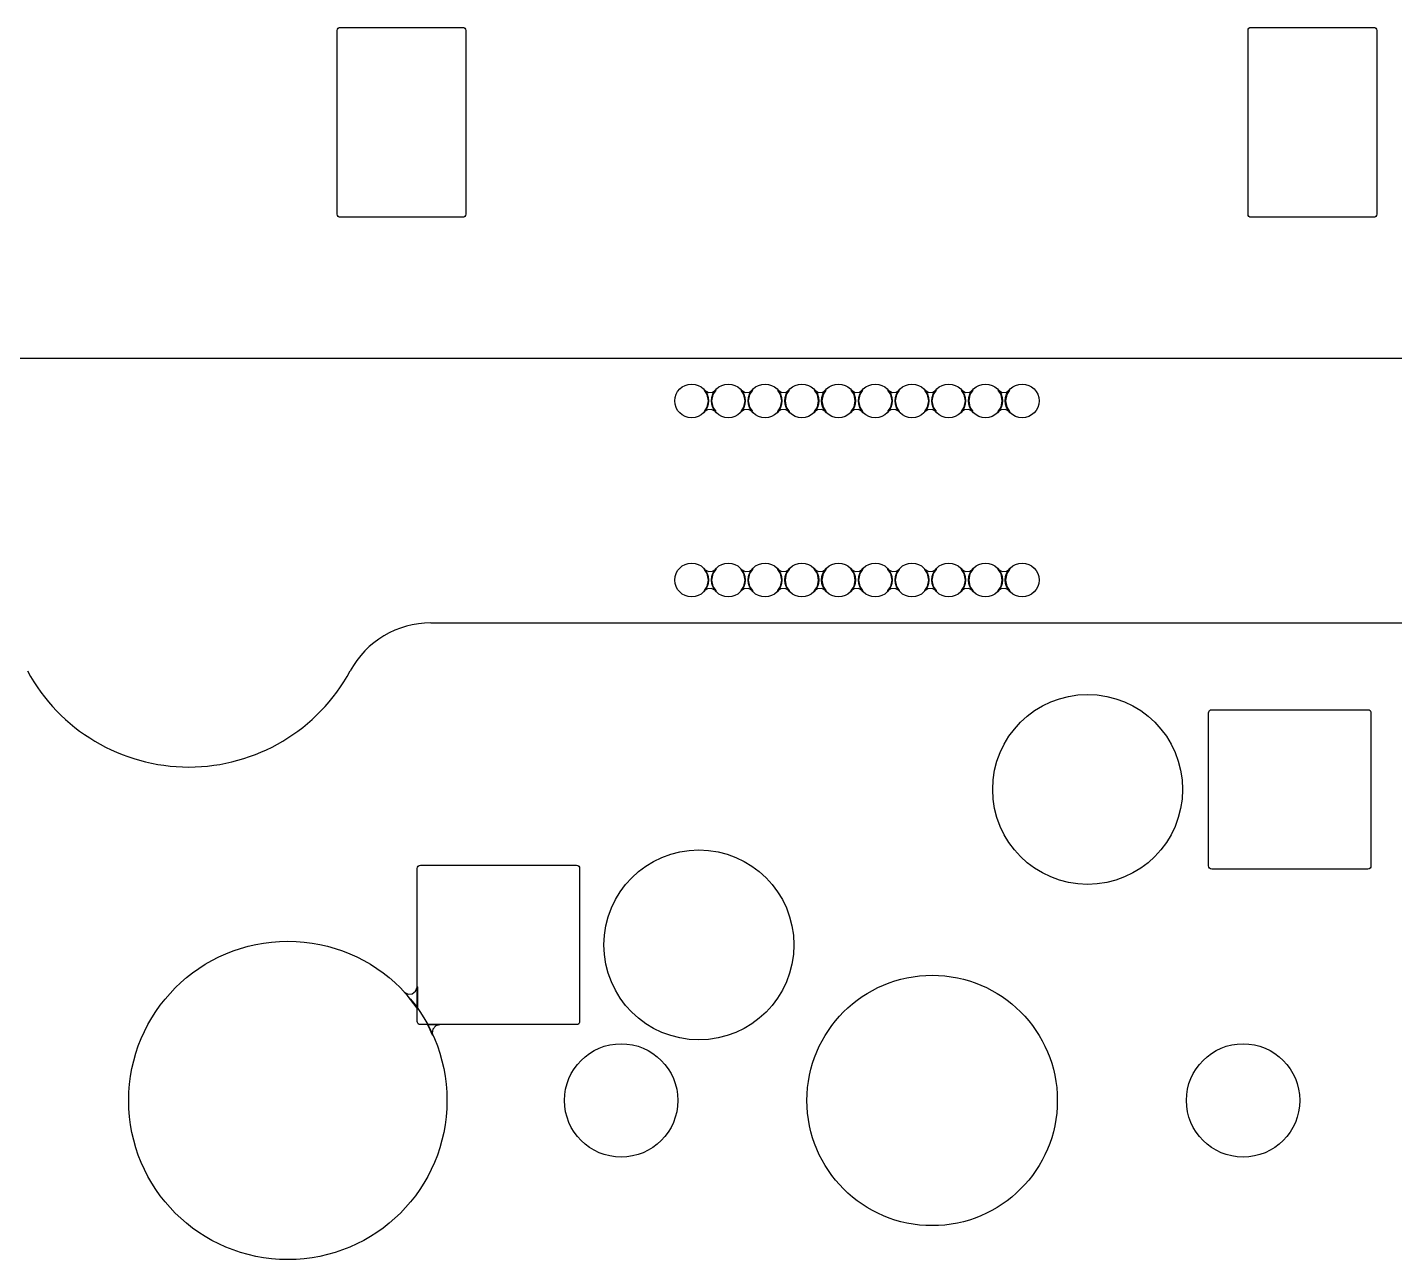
# Model space of a CAD drawing. Extents: x -27 to 356, y -111 to 35.
# Drawn here: x 275.97 to 298.31, y -2.6 to 17.53 of the extents above; entities that cross this region are included whole.
import ezdxf

# ---------------------------------------------------------------- set-up
doc = ezdxf.new("R2010")
doc.units = 0
doc.layers.add('BLACK', color=7, linetype='CONTINUOUS')

msp = doc.modelspace()

# ---------------------------------------------------------------- linework, layer by layer
at = {"layer": 'BLACK', "linetype": 'CONTINUOUS'}
for p, q in [((281.03, 17.475), (281.034, 17.4945)), ((281.03, 14.475), (281.03, 17.475)), ((281.034, 17.4945), (281.045, 17.5111)), ((281.045, 17.5111), (281.062, 17.5221)), ((281.062, 17.5221), (281.081, 17.526)), ((281.081, 17.526), (283.081, 17.526)), ((283.081, 17.526), (283.101, 17.5221)), ((283.101, 17.5221), (283.117, 17.5111)), ((283.117, 17.5111), (283.129, 17.4945)), ((283.129, 17.4945), (283.132, 17.475)), ((283.132, 17.475), (283.132, 14.475)), ((295.91, 17.475), (295.914, 17.4945)), ((295.91, 14.475), (295.91, 17.475)), ((295.914, 17.4945), (295.925, 17.5111)), ((295.925, 17.5111), (295.942, 17.5221)), ((295.942, 17.5221), (295.961, 17.526)), ((295.961, 17.526), (297.961, 17.526)), ((297.961, 17.526), (297.981, 17.5221)), ((297.981, 17.5221), (297.997, 17.5111)), ((297.997, 17.5111), (298.009, 17.4945)), ((298.009, 17.4945), (298.012, 17.475)), ((298.012, 17.475), (298.012, 14.475)), ((281.034, 14.4555), (281.03, 14.475)), ((281.045, 14.4389), (281.034, 14.4555)), ((281.062, 14.4279), (281.045, 14.4389)), ((281.081, 14.424), (281.062, 14.4279)), ((283.081, 14.424), (281.081, 14.424)), ((283.101, 14.4279), (283.081, 14.424)), ((283.117, 14.4389), (283.101, 14.4279)), ((283.129, 14.4555), (283.117, 14.4389)), ((283.132, 14.475), (283.129, 14.4555)), ((295.914, 14.4555), (295.91, 14.475)), ((295.925, 14.4389), (295.914, 14.4555)), ((295.942, 14.4279), (295.925, 14.4389)), ((295.961, 14.424), (295.942, 14.4279)), ((297.961, 14.424), (295.961, 14.424)), ((297.981, 14.4279), (297.961, 14.424)), ((297.997, 14.4389), (297.981, 14.4279)), ((298.009, 14.4555), (297.997, 14.4389)), ((298.012, 14.475), (298.009, 14.4555)), ((231.168, 12.125), (347.875, 12.125)), ((231.168, 12.125), (347.875, 12.125)), ((287.029, 11.6), (287.03, 11.6011)), ((287.029, 11.598), (287.029, 11.6)), ((287.075, 11.5298), (287.029, 11.598)), ((287.03, 11.6011), (287.032, 11.6005)), ((287.032, 11.6005), (287.034, 11.5983)), ((287.034, 11.5983), (287.095, 11.565)), ((287.095, 11.425), (287.075, 11.5298)), ((287.075, 11.3202), (287.095, 11.425)), ((287.095, 11.565), (287.164, 11.57)), ((287.168, 11.5298), (287.147, 11.425)), ((287.147, 11.425), (287.168, 11.3202)), ((287.164, 11.57), (287.209, 11.5983)), ((287.214, 11.598), (287.168, 11.5298)), ((287.209, 11.5983), (287.211, 11.6005)), ((287.211, 11.6005), (287.213, 11.6011)), ((287.213, 11.6011), (287.214, 11.5996)), ((287.214, 11.5996), (287.214, 11.598)), ((287.629, 11.6), (287.63, 11.6011)), ((287.629, 11.598), (287.629, 11.6)), ((287.675, 11.5298), (287.629, 11.598)), ((287.63, 11.6011), (287.632, 11.6005)), ((287.632, 11.6005), (287.634, 11.5983)), ((287.634, 11.5983), (287.695, 11.565)), ((287.695, 11.425), (287.675, 11.5298)), ((287.675, 11.3202), (287.695, 11.425)), ((287.695, 11.565), (287.764, 11.57)), ((287.768, 11.5298), (287.747, 11.425)), ((287.747, 11.425), (287.768, 11.3202)), ((287.764, 11.57), (287.809, 11.5983)), ((287.814, 11.598), (287.768, 11.5298)), ((287.809, 11.5983), (287.811, 11.6005)), ((287.811, 11.6005), (287.813, 11.6011)), ((287.813, 11.6011), (287.814, 11.5996)), ((287.814, 11.5996), (287.814, 11.598)), ((288.229, 11.6), (288.23, 11.6011)), ((288.229, 11.598), (288.229, 11.6)), ((288.275, 11.5298), (288.229, 11.598)), ((288.23, 11.6011), (288.232, 11.6005)), ((288.232, 11.6005), (288.234, 11.5983)), ((288.234, 11.5983), (288.295, 11.565)), ((288.295, 11.425), (288.275, 11.5298)), ((288.275, 11.3202), (288.295, 11.425)), ((288.295, 11.565), (288.364, 11.57)), ((288.368, 11.5298), (288.347, 11.425)), ((288.347, 11.425), (288.368, 11.3202)), ((288.364, 11.57), (288.409, 11.5983)), ((288.414, 11.598), (288.368, 11.5298)), ((288.409, 11.5983), (288.411, 11.6005)), ((288.411, 11.6005), (288.413, 11.6011)), ((288.413, 11.6011), (288.414, 11.5996)), ((288.414, 11.5996), (288.414, 11.598)), ((288.829, 11.6), (288.83, 11.6011)), ((288.829, 11.598), (288.829, 11.6)), ((288.875, 11.5298), (288.829, 11.598)), ((288.83, 11.6011), (288.832, 11.6005)), ((288.832, 11.6005), (288.834, 11.5983)), ((288.834, 11.5983), (288.895, 11.565)), ((288.895, 11.425), (288.875, 11.5298)), ((288.875, 11.3202), (288.895, 11.425)), ((288.895, 11.565), (288.964, 11.57)), ((288.968, 11.5298), (288.947, 11.425)), ((288.947, 11.425), (288.968, 11.3202)), ((288.964, 11.57), (289.009, 11.5983)), ((289.014, 11.598), (288.968, 11.5298)), ((289.009, 11.5983), (289.011, 11.6005)), ((289.011, 11.6005), (289.013, 11.6011)), ((289.013, 11.6011), (289.014, 11.5996)), ((289.014, 11.5996), (289.014, 11.598)), ((289.429, 11.6), (289.43, 11.6011)), ((289.429, 11.598), (289.429, 11.6)), ((289.475, 11.5298), (289.429, 11.598)), ((289.43, 11.6011), (289.432, 11.6005)), ((289.432, 11.6005), (289.434, 11.5983)), ((289.434, 11.5983), (289.495, 11.565)), ((289.495, 11.425), (289.475, 11.5298)), ((289.475, 11.3202), (289.495, 11.425)), ((289.495, 11.565), (289.564, 11.57)), ((289.568, 11.5298), (289.547, 11.425)), ((289.547, 11.425), (289.568, 11.3202)), ((289.564, 11.57), (289.609, 11.5983)), ((289.614, 11.598), (289.568, 11.5298)), ((289.609, 11.5983), (289.611, 11.6005)), ((289.611, 11.6005), (289.613, 11.6011)), ((289.613, 11.6011), (289.614, 11.5996)), ((289.614, 11.5996), (289.614, 11.598)), ((290.029, 11.6), (290.03, 11.6011)), ((290.029, 11.598), (290.029, 11.6)), ((290.075, 11.5298), (290.029, 11.598)), ((290.03, 11.6011), (290.032, 11.6005)), ((290.032, 11.6005), (290.034, 11.5983)), ((290.034, 11.5983), (290.095, 11.565)), ((290.095, 11.425), (290.075, 11.5298)), ((290.075, 11.3202), (290.095, 11.425)), ((290.095, 11.565), (290.164, 11.57)), ((290.168, 11.5298), (290.147, 11.425)), ((290.147, 11.425), (290.168, 11.3202)), ((290.164, 11.57), (290.209, 11.5983)), ((290.214, 11.598), (290.168, 11.5298)), ((290.209, 11.5983), (290.211, 11.6005)), ((290.211, 11.6005), (290.213, 11.6011)), ((290.213, 11.6011), (290.214, 11.5996)), ((290.214, 11.5996), (290.214, 11.598)), ((290.629, 11.6), (290.63, 11.6011)), ((290.629, 11.598), (290.629, 11.6)), ((290.675, 11.5298), (290.629, 11.598)), ((290.63, 11.6011), (290.632, 11.6005)), ((290.632, 11.6005), (290.634, 11.5983)), ((290.634, 11.5983), (290.695, 11.565)), ((290.695, 11.425), (290.675, 11.5298)), ((290.675, 11.3202), (290.695, 11.425)), ((290.695, 11.565), (290.764, 11.57)), ((290.768, 11.5298), (290.747, 11.425)), ((290.747, 11.425), (290.768, 11.3202)), ((290.764, 11.57), (290.809, 11.5983)), ((290.814, 11.598), (290.768, 11.5298)), ((290.809, 11.5983), (290.811, 11.6005)), ((290.811, 11.6005), (290.813, 11.6011)), ((290.813, 11.6011), (290.814, 11.5996)), ((290.814, 11.5996), (290.814, 11.598)), ((291.229, 11.6), (291.23, 11.6011)), ((291.229, 11.598), (291.229, 11.6)), ((291.275, 11.5298), (291.229, 11.598)), ((291.23, 11.6011), (291.232, 11.6005)), ((291.232, 11.6005), (291.234, 11.5983)), ((291.234, 11.5983), (291.295, 11.565)), ((291.295, 11.425), (291.275, 11.5298)), ((291.275, 11.3202), (291.295, 11.425)), ((291.295, 11.565), (291.364, 11.57)), ((291.368, 11.5298), (291.347, 11.425)), ((291.347, 11.425), (291.368, 11.3202)), ((291.364, 11.57), (291.409, 11.5983)), ((291.414, 11.598), (291.368, 11.5298)), ((291.409, 11.5983), (291.411, 11.6005)), ((291.411, 11.6005), (291.413, 11.6011)), ((291.413, 11.6011), (291.414, 11.5996)), ((291.414, 11.5996), (291.414, 11.598)), ((291.829, 11.6), (291.83, 11.6011)), ((291.829, 11.598), (291.829, 11.6)), ((291.875, 11.5298), (291.829, 11.598)), ((291.83, 11.6011), (291.832, 11.6005)), ((291.832, 11.6005), (291.834, 11.5983)), ((291.834, 11.5983), (291.895, 11.565)), ((291.895, 11.425), (291.875, 11.5298)), ((291.875, 11.3202), (291.895, 11.425)), ((291.895, 11.565), (291.964, 11.57)), ((291.968, 11.5298), (291.947, 11.425)), ((291.947, 11.425), (291.968, 11.3202)), ((291.964, 11.57), (292.009, 11.5983)), ((292.014, 11.598), (291.968, 11.5298)), ((292.009, 11.5983), (292.011, 11.6005)), ((292.011, 11.6005), (292.013, 11.6011)), ((292.013, 11.6011), (292.014, 11.5996)), ((292.014, 11.5996), (292.014, 11.598)), ((287.029, 11.252), (287.075, 11.3202)), ((287.029, 11.2504), (287.029, 11.252)), ((287.03, 11.2489), (287.029, 11.2504)), ((287.032, 11.2495), (287.03, 11.2489)), ((287.034, 11.2517), (287.032, 11.2495)), ((287.078, 11.28), (287.034, 11.2517)), ((287.148, 11.285), (287.078, 11.28)), ((287.209, 11.2517), (287.148, 11.285)), ((287.168, 11.3202), (287.214, 11.252)), ((287.211, 11.2495), (287.209, 11.2517)), ((287.212, 11.2489), (287.211, 11.2495)), ((287.214, 11.25), (287.212, 11.2489)), ((287.214, 11.252), (287.214, 11.25)), ((287.629, 11.252), (287.675, 11.3202)), ((287.629, 11.2504), (287.629, 11.252)), ((287.63, 11.2489), (287.629, 11.2504)), ((287.632, 11.2495), (287.63, 11.2489)), ((287.634, 11.2517), (287.632, 11.2495)), ((287.678, 11.28), (287.634, 11.2517)), ((287.748, 11.285), (287.678, 11.28)), ((287.809, 11.2517), (287.748, 11.285)), ((287.768, 11.3202), (287.814, 11.252)), ((287.811, 11.2495), (287.809, 11.2517)), ((287.812, 11.2489), (287.811, 11.2495)), ((287.814, 11.25), (287.812, 11.2489)), ((287.814, 11.252), (287.814, 11.25)), ((288.229, 11.252), (288.275, 11.3202)), ((288.229, 11.2504), (288.229, 11.252)), ((288.23, 11.2489), (288.229, 11.2504)), ((288.232, 11.2495), (288.23, 11.2489)), ((288.234, 11.2517), (288.232, 11.2495)), ((288.278, 11.28), (288.234, 11.2517)), ((288.348, 11.285), (288.278, 11.28)), ((288.409, 11.2517), (288.348, 11.285)), ((288.368, 11.3202), (288.414, 11.252)), ((288.411, 11.2495), (288.409, 11.2517)), ((288.412, 11.2489), (288.411, 11.2495)), ((288.414, 11.25), (288.412, 11.2489)), ((288.414, 11.252), (288.414, 11.25)), ((288.829, 11.252), (288.875, 11.3202)), ((288.829, 11.2504), (288.829, 11.252)), ((288.83, 11.2489), (288.829, 11.2504)), ((288.832, 11.2495), (288.83, 11.2489)), ((288.834, 11.2517), (288.832, 11.2495)), ((288.878, 11.28), (288.834, 11.2517)), ((288.948, 11.285), (288.878, 11.28)), ((289.009, 11.2517), (288.948, 11.285)), ((288.968, 11.3202), (289.014, 11.252)), ((289.011, 11.2495), (289.009, 11.2517)), ((289.012, 11.2489), (289.011, 11.2495)), ((289.014, 11.25), (289.012, 11.2489)), ((289.014, 11.252), (289.014, 11.25)), ((289.429, 11.252), (289.475, 11.3202)), ((289.429, 11.2504), (289.429, 11.252)), ((289.43, 11.2489), (289.429, 11.2504)), ((289.432, 11.2495), (289.43, 11.2489)), ((289.434, 11.2517), (289.432, 11.2495)), ((289.478, 11.28), (289.434, 11.2517)), ((289.548, 11.285), (289.478, 11.28)), ((289.609, 11.2517), (289.548, 11.285)), ((289.568, 11.3202), (289.614, 11.252)), ((289.611, 11.2495), (289.609, 11.2517)), ((289.612, 11.2489), (289.611, 11.2495)), ((289.614, 11.25), (289.612, 11.2489)), ((289.614, 11.252), (289.614, 11.25)), ((290.029, 11.252), (290.075, 11.3202)), ((290.029, 11.2504), (290.029, 11.252)), ((290.03, 11.2489), (290.029, 11.2504)), ((290.032, 11.2495), (290.03, 11.2489)), ((290.034, 11.2517), (290.032, 11.2495)), ((290.078, 11.28), (290.034, 11.2517)), ((290.148, 11.285), (290.078, 11.28)), ((290.209, 11.2517), (290.148, 11.285)), ((290.168, 11.3202), (290.214, 11.252)), ((290.211, 11.2495), (290.209, 11.2517)), ((290.212, 11.2489), (290.211, 11.2495)), ((290.214, 11.25), (290.212, 11.2489)), ((290.214, 11.252), (290.214, 11.25)), ((290.629, 11.252), (290.675, 11.3202)), ((290.629, 11.2504), (290.629, 11.252)), ((290.63, 11.2489), (290.629, 11.2504)), ((290.632, 11.2495), (290.63, 11.2489)), ((290.634, 11.2517), (290.632, 11.2495)), ((290.678, 11.28), (290.634, 11.2517)), ((290.748, 11.285), (290.678, 11.28)), ((290.809, 11.2517), (290.748, 11.285)), ((290.768, 11.3202), (290.814, 11.252)), ((290.811, 11.2495), (290.809, 11.2517)), ((290.812, 11.2489), (290.811, 11.2495)), ((290.814, 11.25), (290.812, 11.2489)), ((290.814, 11.252), (290.814, 11.25)), ((291.229, 11.252), (291.275, 11.3202)), ((291.229, 11.2504), (291.229, 11.252)), ((291.23, 11.2489), (291.229, 11.2504)), ((291.232, 11.2495), (291.23, 11.2489)), ((291.234, 11.2517), (291.232, 11.2495)), ((291.278, 11.28), (291.234, 11.2517)), ((291.348, 11.285), (291.278, 11.28)), ((291.409, 11.2517), (291.348, 11.285)), ((291.368, 11.3202), (291.414, 11.252)), ((291.411, 11.2495), (291.409, 11.2517)), ((291.412, 11.2489), (291.411, 11.2495)), ((291.414, 11.25), (291.412, 11.2489)), ((291.414, 11.252), (291.414, 11.25)), ((291.829, 11.252), (291.875, 11.3202)), ((291.829, 11.2504), (291.829, 11.252)), ((291.83, 11.2489), (291.829, 11.2504)), ((291.832, 11.2495), (291.83, 11.2489)), ((291.834, 11.2517), (291.832, 11.2495)), ((291.878, 11.28), (291.834, 11.2517)), ((291.948, 11.285), (291.878, 11.28)), ((292.009, 11.2517), (291.948, 11.285)), ((291.968, 11.3202), (292.014, 11.252)), ((292.011, 11.2495), (292.009, 11.2517)), ((292.012, 11.2489), (292.011, 11.2495)), ((292.014, 11.25), (292.012, 11.2489)), ((292.014, 11.252), (292.014, 11.25)), ((287.029, 8.675), (287.03, 8.67611)), ((287.029, 8.67301), (287.029, 8.675)), ((287.075, 8.60484), (287.029, 8.67301)), ((287.03, 8.67611), (287.032, 8.67553)), ((287.032, 8.67553), (287.034, 8.67334)), ((287.034, 8.67334), (287.095, 8.64001)), ((287.095, 8.5), (287.075, 8.60484)), ((287.075, 8.39516), (287.095, 8.5)), ((287.095, 8.64001), (287.164, 8.64496)), ((287.168, 8.60484), (287.147, 8.5)), ((287.147, 8.5), (287.168, 8.39516)), ((287.164, 8.64496), (287.209, 8.6733)), ((287.214, 8.67301), (287.168, 8.60484)), ((287.209, 8.6733), (287.211, 8.67553)), ((287.211, 8.67553), (287.213, 8.67605)), ((287.213, 8.67605), (287.214, 8.67464)), ((287.214, 8.67464), (287.214, 8.67301)), ((287.629, 8.675), (287.63, 8.67611)), ((287.629, 8.67301), (287.629, 8.675)), ((287.675, 8.60484), (287.629, 8.67301)), ((287.63, 8.67611), (287.632, 8.67553)), ((287.632, 8.67553), (287.634, 8.67334)), ((287.634, 8.67334), (287.695, 8.64001)), ((287.695, 8.5), (287.675, 8.60484)), ((287.675, 8.39516), (287.695, 8.5)), ((287.695, 8.64001), (287.764, 8.64496)), ((287.768, 8.60484), (287.747, 8.5)), ((287.747, 8.5), (287.768, 8.39516)), ((287.764, 8.64496), (287.809, 8.6733)), ((287.814, 8.67301), (287.768, 8.60484)), ((287.809, 8.6733), (287.811, 8.67553)), ((287.811, 8.67553), (287.813, 8.67605)), ((287.813, 8.67605), (287.814, 8.67464)), ((287.814, 8.67464), (287.814, 8.67301)), ((288.229, 8.675), (288.23, 8.67611)), ((288.229, 8.67301), (288.229, 8.675)), ((288.275, 8.60484), (288.229, 8.67301)), ((288.23, 8.67611), (288.232, 8.67553)), ((288.232, 8.67553), (288.234, 8.67334)), ((288.234, 8.67334), (288.295, 8.64001)), ((288.295, 8.5), (288.275, 8.60484)), ((288.275, 8.39516), (288.295, 8.5)), ((288.295, 8.64001), (288.364, 8.64496)), ((288.368, 8.60484), (288.347, 8.5)), ((288.347, 8.5), (288.368, 8.39516)), ((288.364, 8.64496), (288.409, 8.6733)), ((288.414, 8.67301), (288.368, 8.60484)), ((288.409, 8.6733), (288.411, 8.67553)), ((288.411, 8.67553), (288.413, 8.67605)), ((288.413, 8.67605), (288.414, 8.67464)), ((288.414, 8.67464), (288.414, 8.67301)), ((288.829, 8.675), (288.83, 8.67611)), ((288.829, 8.67301), (288.829, 8.675)), ((288.875, 8.60484), (288.829, 8.67301)), ((288.83, 8.67611), (288.832, 8.67553)), ((288.832, 8.67553), (288.834, 8.67334)), ((288.834, 8.67334), (288.895, 8.64001)), ((288.895, 8.5), (288.875, 8.60484)), ((288.875, 8.39516), (288.895, 8.5)), ((288.895, 8.64001), (288.964, 8.64496)), ((288.968, 8.60484), (288.947, 8.5)), ((288.947, 8.5), (288.968, 8.39516)), ((288.964, 8.64496), (289.009, 8.6733)), ((289.014, 8.67301), (288.968, 8.60484)), ((289.009, 8.6733), (289.011, 8.67553)), ((289.011, 8.67553), (289.013, 8.67605)), ((289.013, 8.67605), (289.014, 8.67464)), ((289.014, 8.67464), (289.014, 8.67301)), ((289.429, 8.675), (289.43, 8.67611)), ((289.429, 8.67301), (289.429, 8.675)), ((289.475, 8.60484), (289.429, 8.67301)), ((289.43, 8.67611), (289.432, 8.67553)), ((289.432, 8.67553), (289.434, 8.67334)), ((289.434, 8.67334), (289.495, 8.64001)), ((289.495, 8.5), (289.475, 8.60484)), ((289.475, 8.39516), (289.495, 8.5)), ((289.495, 8.64001), (289.564, 8.64496)), ((289.568, 8.60484), (289.547, 8.5)), ((289.547, 8.5), (289.568, 8.39516)), ((289.564, 8.64496), (289.609, 8.6733)), ((289.614, 8.67301), (289.568, 8.60484)), ((289.609, 8.6733), (289.611, 8.67553)), ((289.611, 8.67553), (289.613, 8.67605)), ((289.613, 8.67605), (289.614, 8.67464)), ((289.614, 8.67464), (289.614, 8.67301)), ((290.029, 8.675), (290.03, 8.67611)), ((290.029, 8.67301), (290.029, 8.675)), ((290.075, 8.60484), (290.029, 8.67301)), ((290.03, 8.67611), (290.032, 8.67553)), ((290.032, 8.67553), (290.034, 8.67334)), ((290.034, 8.67334), (290.095, 8.64001)), ((290.095, 8.5), (290.075, 8.60484)), ((290.075, 8.39516), (290.095, 8.5)), ((290.095, 8.64001), (290.164, 8.64496)), ((290.168, 8.60484), (290.147, 8.5)), ((290.147, 8.5), (290.168, 8.39516)), ((290.164, 8.64496), (290.209, 8.6733)), ((290.214, 8.67301), (290.168, 8.60484)), ((290.209, 8.6733), (290.211, 8.67553)), ((290.211, 8.67553), (290.213, 8.67605)), ((290.213, 8.67605), (290.214, 8.67464)), ((290.214, 8.67464), (290.214, 8.67301)), ((290.629, 8.675), (290.63, 8.67611)), ((290.629, 8.67301), (290.629, 8.675)), ((290.675, 8.60484), (290.629, 8.67301)), ((290.63, 8.67611), (290.632, 8.67553)), ((290.632, 8.67553), (290.634, 8.67334)), ((290.634, 8.67334), (290.695, 8.64001)), ((290.695, 8.5), (290.675, 8.60484)), ((290.675, 8.39516), (290.695, 8.5)), ((290.695, 8.64001), (290.764, 8.64496)), ((290.768, 8.60484), (290.747, 8.5)), ((290.747, 8.5), (290.768, 8.39516)), ((290.764, 8.64496), (290.809, 8.6733)), ((290.814, 8.67301), (290.768, 8.60484)), ((290.809, 8.6733), (290.811, 8.67553)), ((290.811, 8.67553), (290.813, 8.67605)), ((290.813, 8.67605), (290.814, 8.67464)), ((290.814, 8.67464), (290.814, 8.67301)), ((291.229, 8.675), (291.23, 8.67611)), ((291.229, 8.67301), (291.229, 8.675)), ((291.275, 8.60484), (291.229, 8.67301)), ((291.23, 8.67611), (291.232, 8.67553)), ((291.232, 8.67553), (291.234, 8.67334)), ((291.234, 8.67334), (291.295, 8.64001)), ((291.295, 8.5), (291.275, 8.60484)), ((291.275, 8.39516), (291.295, 8.5)), ((291.295, 8.64001), (291.364, 8.64496)), ((291.368, 8.60484), (291.347, 8.5)), ((291.347, 8.5), (291.368, 8.39516)), ((291.364, 8.64496), (291.409, 8.6733)), ((291.414, 8.67301), (291.368, 8.60484)), ((291.409, 8.6733), (291.411, 8.67553)), ((291.411, 8.67553), (291.413, 8.67605)), ((291.413, 8.67605), (291.414, 8.67464)), ((291.414, 8.67464), (291.414, 8.67301)), ((291.829, 8.675), (291.83, 8.67611)), ((291.829, 8.67301), (291.829, 8.675)), ((291.875, 8.60484), (291.829, 8.67301)), ((291.83, 8.67611), (291.832, 8.67553)), ((291.832, 8.67553), (291.834, 8.67334)), ((291.834, 8.67334), (291.895, 8.64001)), ((291.895, 8.5), (291.875, 8.60484)), ((291.875, 8.39516), (291.895, 8.5)), ((291.895, 8.64001), (291.964, 8.64496)), ((291.968, 8.60484), (291.947, 8.5)), ((291.947, 8.5), (291.968, 8.39516)), ((291.964, 8.64496), (292.009, 8.6733)), ((292.014, 8.67301), (291.968, 8.60484)), ((292.009, 8.6733), (292.011, 8.67553)), ((292.011, 8.67553), (292.013, 8.67605)), ((292.013, 8.67605), (292.014, 8.67464)), ((292.014, 8.67464), (292.014, 8.67301)), ((287.029, 8.32699), (287.075, 8.39516)), ((287.029, 8.32536), (287.029, 8.32699)), ((287.03, 8.32395), (287.029, 8.32536)), ((287.032, 8.32447), (287.03, 8.32395)), ((287.034, 8.3267), (287.032, 8.32447)), ((287.078, 8.35504), (287.034, 8.3267)), ((287.148, 8.35999), (287.078, 8.35504)), ((287.209, 8.32665), (287.148, 8.35999)), ((287.168, 8.39516), (287.214, 8.32699)), ((287.211, 8.32447), (287.209, 8.32665)), ((287.212, 8.32388), (287.211, 8.32447)), ((287.214, 8.325), (287.212, 8.32388)), ((287.214, 8.32699), (287.214, 8.325)), ((287.629, 8.32699), (287.675, 8.39516)), ((287.629, 8.32536), (287.629, 8.32699)), ((287.63, 8.32395), (287.629, 8.32536)), ((287.632, 8.32447), (287.63, 8.32395)), ((287.634, 8.3267), (287.632, 8.32447)), ((287.678, 8.35504), (287.634, 8.3267)), ((287.748, 8.35999), (287.678, 8.35504)), ((287.809, 8.32665), (287.748, 8.35999)), ((287.768, 8.39516), (287.814, 8.32699)), ((287.811, 8.32447), (287.809, 8.32665)), ((287.812, 8.32388), (287.811, 8.32447)), ((287.814, 8.325), (287.812, 8.32388)), ((287.814, 8.32699), (287.814, 8.325)), ((288.229, 8.32699), (288.275, 8.39516)), ((288.229, 8.32536), (288.229, 8.32699)), ((288.23, 8.32395), (288.229, 8.32536)), ((288.232, 8.32447), (288.23, 8.32395)), ((288.234, 8.3267), (288.232, 8.32447)), ((288.278, 8.35504), (288.234, 8.3267)), ((288.348, 8.35999), (288.278, 8.35504)), ((288.409, 8.32665), (288.348, 8.35999)), ((288.368, 8.39516), (288.414, 8.32699)), ((288.411, 8.32447), (288.409, 8.32665)), ((288.412, 8.32388), (288.411, 8.32447)), ((288.414, 8.325), (288.412, 8.32388)), ((288.414, 8.32699), (288.414, 8.325)), ((288.829, 8.32699), (288.875, 8.39516)), ((288.829, 8.32536), (288.829, 8.32699)), ((288.83, 8.32395), (288.829, 8.32536)), ((288.832, 8.32447), (288.83, 8.32395)), ((288.834, 8.3267), (288.832, 8.32447)), ((288.878, 8.35504), (288.834, 8.3267)), ((288.948, 8.35999), (288.878, 8.35504)), ((289.009, 8.32665), (288.948, 8.35999)), ((288.968, 8.39516), (289.014, 8.32699)), ((289.011, 8.32447), (289.009, 8.32665)), ((289.012, 8.32388), (289.011, 8.32447)), ((289.014, 8.325), (289.012, 8.32388)), ((289.014, 8.32699), (289.014, 8.325)), ((289.429, 8.32699), (289.475, 8.39516)), ((289.429, 8.32536), (289.429, 8.32699)), ((289.43, 8.32395), (289.429, 8.32536)), ((289.432, 8.32447), (289.43, 8.32395)), ((289.434, 8.3267), (289.432, 8.32447)), ((289.478, 8.35504), (289.434, 8.3267)), ((289.548, 8.35999), (289.478, 8.35504)), ((289.609, 8.32665), (289.548, 8.35999)), ((289.568, 8.39516), (289.614, 8.32699)), ((289.611, 8.32447), (289.609, 8.32665)), ((289.612, 8.32388), (289.611, 8.32447)), ((289.614, 8.325), (289.612, 8.32388)), ((289.614, 8.32699), (289.614, 8.325)), ((290.029, 8.32699), (290.075, 8.39516)), ((290.029, 8.32536), (290.029, 8.32699)), ((290.03, 8.32395), (290.029, 8.32536)), ((290.032, 8.32447), (290.03, 8.32395)), ((290.034, 8.3267), (290.032, 8.32447)), ((290.078, 8.35504), (290.034, 8.3267)), ((290.148, 8.35999), (290.078, 8.35504)), ((290.209, 8.32665), (290.148, 8.35999)), ((290.168, 8.39516), (290.214, 8.32699)), ((290.211, 8.32447), (290.209, 8.32665)), ((290.212, 8.32388), (290.211, 8.32447)), ((290.214, 8.325), (290.212, 8.32388)), ((290.214, 8.32699), (290.214, 8.325)), ((290.629, 8.32699), (290.675, 8.39516)), ((290.629, 8.32536), (290.629, 8.32699)), ((290.63, 8.32395), (290.629, 8.32536)), ((290.632, 8.32447), (290.63, 8.32395)), ((290.634, 8.3267), (290.632, 8.32447)), ((290.678, 8.35504), (290.634, 8.3267)), ((290.748, 8.35999), (290.678, 8.35504)), ((290.809, 8.32665), (290.748, 8.35999)), ((290.768, 8.39516), (290.814, 8.32699)), ((290.811, 8.32447), (290.809, 8.32665)), ((290.812, 8.32388), (290.811, 8.32447)), ((290.814, 8.325), (290.812, 8.32388)), ((290.814, 8.32699), (290.814, 8.325)), ((291.229, 8.32699), (291.275, 8.39516)), ((291.229, 8.32536), (291.229, 8.32699)), ((291.23, 8.32395), (291.229, 8.32536)), ((291.232, 8.32447), (291.23, 8.32395)), ((291.234, 8.3267), (291.232, 8.32447)), ((291.278, 8.35504), (291.234, 8.3267)), ((291.348, 8.35999), (291.278, 8.35504)), ((291.409, 8.32665), (291.348, 8.35999)), ((291.368, 8.39516), (291.414, 8.32699)), ((291.411, 8.32447), (291.409, 8.32665)), ((291.412, 8.32388), (291.411, 8.32447)), ((291.414, 8.325), (291.412, 8.32388)), ((291.414, 8.32699), (291.414, 8.325)), ((291.829, 8.32699), (291.875, 8.39516)), ((291.829, 8.32536), (291.829, 8.32699)), ((291.83, 8.32395), (291.829, 8.32536)), ((291.832, 8.32447), (291.83, 8.32395)), ((291.834, 8.3267), (291.832, 8.32447)), ((291.878, 8.35504), (291.834, 8.3267)), ((291.948, 8.35999), (291.878, 8.35504)), ((292.009, 8.32665), (291.948, 8.35999)), ((291.968, 8.39516), (292.014, 8.32699)), ((292.011, 8.32447), (292.009, 8.32665)), ((292.012, 8.32388), (292.011, 8.32447)), ((292.014, 8.325), (292.012, 8.32388)), ((292.014, 8.32699), (292.014, 8.325)), ((282.562, 7.8), (337.109, 7.8)), ((282.562, 7.8), (337.109, 7.8)), ((295.266, 6.33), (295.27, 6.34952)), ((295.266, 3.83), (295.266, 6.33)), ((295.27, 6.34952), (295.281, 6.36606)), ((295.281, 6.36606), (295.297, 6.37712)), ((295.297, 6.37712), (295.317, 6.381)), ((295.317, 6.381), (297.867, 6.381)), ((297.867, 6.381), (297.887, 6.37712)), ((297.887, 6.37712), (297.903, 6.36606)), ((297.903, 6.36606), (297.914, 6.34952)), ((297.914, 6.34952), (297.918, 6.33)), ((297.918, 6.33), (297.918, 3.83)), ((282.339, 3.79), (282.343, 3.80952)), ((282.343, 3.80952), (282.354, 3.82606)), ((282.354, 3.82606), (282.37, 3.83712)), ((282.37, 3.83712), (282.39, 3.841)), ((282.39, 3.841), (284.94, 3.841)), ((284.94, 3.841), (284.96, 3.83712)), ((284.96, 3.83712), (284.976, 3.82606)), ((284.976, 3.82606), (284.987, 3.80952)), ((284.987, 3.80952), (284.991, 3.79)), ((295.27, 3.81048), (295.266, 3.83)), ((295.281, 3.79394), (295.27, 3.81048)), ((297.914, 3.81048), (297.903, 3.79394)), ((297.918, 3.83), (297.914, 3.81048)), ((282.339, 1.29), (282.339, 3.79)), ((284.991, 3.79), (284.991, 1.29)), ((295.297, 3.78288), (295.281, 3.79394)), ((295.317, 3.779), (295.297, 3.78288)), ((297.867, 3.779), (295.317, 3.779)), ((297.887, 3.78288), (297.867, 3.779)), ((297.903, 3.79394), (297.887, 3.78288)), ((282.312, 1.78349), (282.337, 1.84857)), ((282.337, 1.85746), (282.338, 1.85915)), ((282.337, 1.84857), (282.337, 1.85746)), ((282.338, 1.85915), (282.34, 1.85908)), ((282.34, 1.85908), (282.341, 1.85739)), ((282.341, 1.85739), (282.341, 1.50949)), ((282.124, 1.76939), (282.126, 1.7708)), ((282.125, 1.76746), (282.124, 1.76939)), ((282.174, 1.71808), (282.125, 1.76746)), ((282.126, 1.7708), (282.127, 1.77062)), ((282.127, 1.77062), (282.188, 1.73738)), ((282.337, 1.50826), (282.174, 1.71808)), ((282.188, 1.73738), (282.257, 1.74214)), ((282.257, 1.74214), (282.312, 1.78349)), ((282.338, 1.50776), (282.337, 1.50826)), ((282.34, 1.50776), (282.338, 1.50776)), ((282.341, 1.50949), (282.34, 1.50776)), ((282.343, 1.27048), (282.339, 1.29)), ((282.354, 1.25394), (282.343, 1.27048)), ((282.37, 1.24288), (282.354, 1.25394)), ((282.39, 1.239), (282.37, 1.24288)), ((284.94, 1.239), (282.39, 1.239)), ((282.507, 1.23997), (282.508, 1.241)), ((282.507, 1.23797), (282.507, 1.23997)), ((282.527, 1.20364), (282.507, 1.23797)), ((282.508, 1.241), (282.706, 1.241)), ((282.59, 1.06361), (282.527, 1.20364)), ((282.595, 1.16506), (282.585, 1.09635)), ((282.64, 1.2174), (282.595, 1.16506)), ((282.707, 1.23708), (282.64, 1.2174)), ((282.706, 1.241), (282.708, 1.24)), ((282.708, 1.238), (282.707, 1.23708)), ((282.708, 1.24), (282.708, 1.238)), ((284.96, 1.24288), (284.94, 1.239)), ((284.976, 1.25394), (284.96, 1.24288)), ((284.987, 1.27048), (284.976, 1.25394)), ((284.991, 1.29), (284.987, 1.27048)), ((282.585, 1.09635), (282.594, 1.06498)), ((282.591, 1.06248), (282.59, 1.06361)), ((282.593, 1.06304), (282.591, 1.06248)), ((282.594, 1.06498), (282.593, 1.06304))]:
    msp.add_line(p, q, dxfattribs=at)
at = {"layer": 'BLACK'}
for centre, radius in [((286.821, 11.425), 0.276), ((287.421, 11.425), 0.276), ((288.021, 11.425), 0.276), ((288.621, 11.425), 0.276), ((289.221, 11.425), 0.276), ((289.821, 11.425), 0.276), ((290.421, 11.425), 0.276), ((291.021, 11.425), 0.276), ((291.621, 11.425), 0.276), ((292.221, 11.425), 0.276), ((286.821, 8.5), 0.276), ((287.421, 8.5), 0.276), ((288.021, 8.5), 0.276), ((288.621, 8.5), 0.276), ((289.221, 8.5), 0.276), ((289.821, 8.5), 0.276), ((290.421, 8.5), 0.276), ((291.021, 8.5), 0.276), ((291.621, 8.5), 0.276), ((292.221, 8.5), 0.276), ((293.29, 5.08), 1.551), ((286.94, 2.54), 1.551), ((280.225, 0), 2.6), ((290.75, 0), 2.0449), ((285.67, 0), 0.926), ((295.83, 0), 0.926)]:
    msp.add_circle(centre, radius, dxfattribs=at)
for centre, radius, start, end in [((282.562, 6.3), 1.49997, 89.9989, 151.52), ((282.562, 6.3), 1.49997, 89.9989, 151.52), ((278.607, 8.44579), 3, -151.521, -28.4794), ((278.607, 8.44579), 3, -151.521, -28.4794)]:
    msp.add_arc(centre, radius, start, end, dxfattribs=at)

doc.saveas('drawing.dxf')
